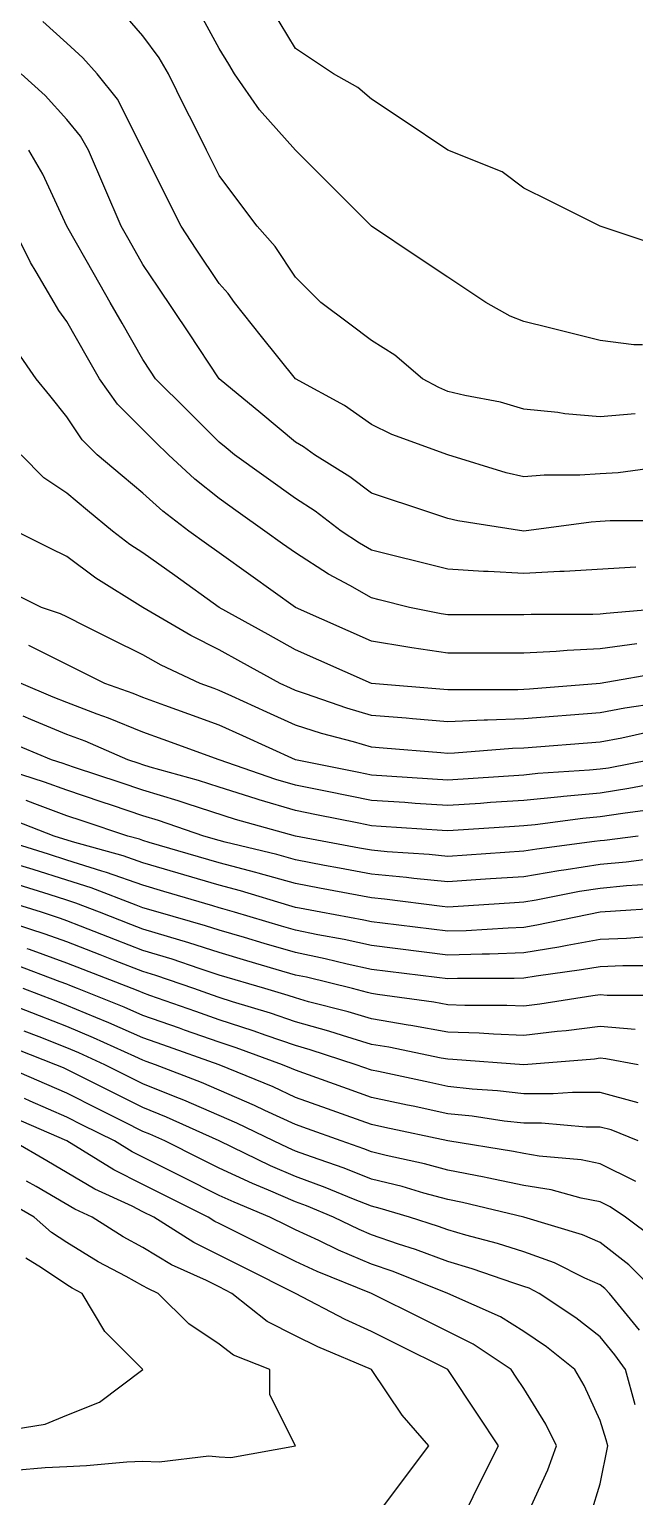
# Model space of a CAD drawing. Header units: inches. Extents: x 794995 to 811195, y 2485918 to 2508058.
# Drawn here: x 796570 to 796809, y 2489648 to 2490226 of the extents above; entities that cross this region are included whole.
import ezdxf

# ---------------------------------------------------------------- set-up
doc = ezdxf.new("R2010")
doc.units = ezdxf.units.IN
doc.header["$MEASUREMENT"] = 0
doc.layers.add('contour', color=7, linetype='Continuous')

msp = doc.modelspace()

# ---------------------------------------------------------------- linework, layer by layer
at = {"layer": 'contour'}
for points in [[(796817.66, 2490140.86), (796795.16, 2490148.36), (796775.16, 2490158.36), (796765.16, 2490163.36), (796756.59, 2490169.79), (796735.16, 2490178.36), (796717.16, 2490190.36), (796705.16, 2490198.36), (796699.7, 2490202.91), (796690.16, 2490208.36), (796681.16, 2490214.36), (796675.16, 2490218.36), (796663.16, 2490238.36)], [(796809.01, 2490074.51), (796795.16, 2490073.36), (796781.31, 2490074.51), (796778.49, 2490075.03), (796765.16, 2490076.36), (796755.93, 2490079.13), (796741.83, 2490081.69), (796735.16, 2490083.36), (796731.63, 2490084.83), (796725.16, 2490088.36), (796714.39, 2490097.59), (796705.16, 2490103.36), (796696.59, 2490109.79), (796685.16, 2490118.36), (796680.16, 2490123.36), (796675.16, 2490128.36), (796667.16, 2490140.36), (796660.16, 2490148.36), (796653.73, 2490156.93), (796645.16, 2490168.36), (796640.16, 2490178.36), (796635.16, 2490188.36), (796631.83, 2490195.03), (796625.16, 2490208.36), (796621.48, 2490214.68), (796615.16, 2490223.36), (796608.1, 2490231.3)], [(796811.83, 2490101.7), (796808.49, 2490101.7), (796795.16, 2490103.36), (796783.16, 2490106.36), (796775.16, 2490108.36), (796765.16, 2490110.86), (796759.7, 2490112.91), (796750.16, 2490118.36), (796741.16, 2490124.36), (796735.16, 2490128.36), (796723.16, 2490136.36), (796705.16, 2490148.36), (796675.16, 2490178.36), (796661.04, 2490194.24), (796651.16, 2490208.36), (796648.91, 2490212.11), (796645.16, 2490218.36), (796638.1, 2490231.3)], [(796820.54, 2490053.75), (796802.22, 2490051.3), (796795.16, 2490050.86), (796787.16, 2490050.36), (796773.16, 2490050.36), (796765.16, 2490049.79), (796758.1, 2490051.3), (796735.16, 2490058.36), (796713.16, 2490066.36), (796705.16, 2490070.36), (796694.57, 2490077.77), (796675.16, 2490088.36), (796661.83, 2490105.03), (796651.16, 2490118.36), (796648.69, 2490121.89), (796645.16, 2490125.86), (796636.16, 2490139.36), (796630.16, 2490148.36), (796605.16, 2490198.36), (796597.16, 2490208.36), (796591.48, 2490214.68), (796585.16, 2490220.36), (796575.69, 2490228.89)], [(796821.16, 2490032.36), (796799.16, 2490032.36), (796795.16, 2490032.11), (796791.63, 2490031.89), (796765.16, 2490028.36), (796739.16, 2490032.36), (796735.16, 2490033.36), (796727.66, 2490035.86), (796705.16, 2490043.36), (796696.59, 2490049.79), (796682.66, 2490058.36), (796678.32, 2490061.52), (796675.16, 2490063.36), (796661.52, 2490074.73), (796645.16, 2490088.36), (796633.16, 2490106.36), (796621.16, 2490124.36), (796615.16, 2490133.36), (796609.7, 2490142.91), (796606.59, 2490148.36), (796593.73, 2490178.36), (796590.61, 2490183.82), (796585.16, 2490190.36), (796576.59, 2490199.79), (796567.16, 2490208.36)], [(796809.28, 2490014.24), (796781.04, 2490012.48), (796779.28, 2490012.48), (796765.16, 2490011.7), (796751.04, 2490012.48), (796749.28, 2490012.48), (796735.16, 2490013.36), (796723.16, 2490016.36), (796715.16, 2490018.36), (796705.16, 2490020.86), (796700.36, 2490023.56), (796693.16, 2490028.36), (796682.98, 2490036.19), (796675.16, 2490041.22), (796651.16, 2490058.36), (796647.89, 2490061.09), (796645.16, 2490063.36), (796632.66, 2490075.86), (796620.16, 2490088.36), (796618.16, 2490091.36), (796615.16, 2490095.86), (796606.98, 2490110.18), (796602.3, 2490118.36), (796596.07, 2490129.27), (796585.16, 2490148.36), (796575.69, 2490168.89), (796570.16, 2490178.36)], [(796825.16, 2489998.36), (796797.56, 2489995.96), (796795.16, 2489995.63), (796792.3, 2489995.5), (796768.02, 2489995.5), (796765.16, 2489995.36), (796735.16, 2489995.36), (796732.55, 2489995.75), (796720.16, 2489998.36), (796708.16, 2490001.36), (796705.16, 2490002.11), (796696.59, 2490006.93), (796688.2, 2490011.4), (796675.16, 2490019.79), (796670.16, 2490023.36), (796663.16, 2490028.36), (796652.66, 2490035.86), (796645.16, 2490041.22), (796635.56, 2490048.76), (796625.16, 2490058.36), (796620.16, 2490063.36), (796615.16, 2490068.36), (796605.16, 2490078.36), (796598.02, 2490088.36), (796593.34, 2490096.54), (796585.16, 2490110.86), (796582, 2490115.2), (796580.16, 2490118.36), (796573.16, 2490130.36), (796570.87, 2490134.08), (796563.73, 2490148.36)], [(796809.56, 2489983.96), (796795.16, 2489982), (796782.12, 2489981.4), (796777.79, 2489980.99), (796765.16, 2489980.36), (796735.16, 2489980.36), (796721.04, 2489982.48), (796719.44, 2489982.65), (796705.16, 2489985.03), (796695.93, 2489989.13), (796675.16, 2489998.36), (796657.66, 2490010.86), (796645.16, 2490019.79), (796640.16, 2490023.36), (796633.16, 2490028.36), (796622.98, 2490036.19), (796615.16, 2490043.36), (796606.98, 2490050.18), (796597.16, 2490058.36), (796591.16, 2490064.36), (796585.16, 2490073.36), (796578.49, 2490081.69), (796573.16, 2490088.36), (796565.75, 2490098.95)], [(796820.71, 2489972.81), (796795.16, 2489968.36), (796767.3, 2489966.22), (796765.16, 2489966.05), (796762.76, 2489965.96), (796737.56, 2489965.96), (796735.16, 2489965.86), (796705.16, 2489968.36), (796684.39, 2489977.59), (796675.16, 2489981.7), (796664.44, 2489987.65), (796645.16, 2489998.36), (796627.66, 2490010.86), (796615.16, 2490019.79), (796609.94, 2490023.14), (796603.16, 2490028.36), (796593.34, 2490036.54), (796585.16, 2490043.36), (796576.16, 2490049.36), (796567.16, 2490058.36)], [(796817.33, 2489960.54), (796804.84, 2489958.68), (796795.16, 2489956.82), (796765.16, 2489954.51), (796750.76, 2489953.96), (796749.56, 2489953.96), (796735.16, 2489953.36), (796721.31, 2489954.51), (796718.8, 2489954.73), (796705.16, 2489955.86), (796695.48, 2489958.68), (796679.16, 2489964.36), (796675.16, 2489965.63), (796673.28, 2489966.49), (796669.16, 2489968.36), (796653.73, 2489976.93), (796645.16, 2489981.7), (796634.05, 2489987.25), (796615.16, 2489998.36), (796596.59, 2490009.79), (796585.16, 2490018.36), (796578.49, 2490021.69), (796565.16, 2490028.36)], [(796814.25, 2489949.27), (796803.73, 2489946.93), (796795.16, 2489945.28), (796765.16, 2489942.98), (796760.71, 2489942.81), (796737.77, 2489940.97), (796735.16, 2489940.86), (796732.43, 2489941.09), (796709.77, 2489942.98), (796705.16, 2489943.36), (796698.1, 2489945.42), (796685.5, 2489948.71), (796675.16, 2489952), (796663.91, 2489957.11), (796650.16, 2489963.36), (796645.16, 2489965.63), (796643.16, 2489966.36), (796637.66, 2489968.36), (796622.36, 2489975.56), (796615.16, 2489979.61), (796602.66, 2489985.86), (796592.66, 2489990.86), (796585.16, 2489994.61), (796582.66, 2489995.86), (796575.16, 2489998.36), (796561.83, 2490005.03)], [(796815.16, 2489938.36), (796798.4, 2489935.12), (796795.16, 2489934.61), (796791.02, 2489934.22), (796770.61, 2489932.91), (796765.16, 2489932.36), (796735.16, 2489930.36), (796705.16, 2489932.36), (796700.16, 2489933.36), (796675.16, 2489938.36), (796654.53, 2489947.74), (796645.16, 2489952), (796633.16, 2489956.36), (796623.73, 2489959.79), (796615.16, 2489962.91), (796611.29, 2489964.49), (796600.16, 2489968.36), (796590.16, 2489973.36), (796585.16, 2489975.86), (796570.16, 2489983.36)], [(796815.56, 2489928.76), (796806.51, 2489927.01), (796795.16, 2489925.24), (796780.68, 2489923.88), (796779.7, 2489923.82), (796765.16, 2489922.36), (796752.03, 2489921.49), (796748.02, 2489921.22), (796735.16, 2489920.36), (796722.3, 2489921.22), (796718.28, 2489921.49), (796705.16, 2489922.36), (796687.66, 2489925.86), (796675.16, 2489928.36), (796667.47, 2489930.67), (796645.16, 2489938.36), (796623.16, 2489946.36), (796615.16, 2489949.27), (796601.61, 2489954.81), (796597.16, 2489956.36), (796585.16, 2489960.86), (796579.86, 2489963.07), (796567.16, 2489968.36)], [(796814.87, 2489918.65), (796804.05, 2489917.25), (796795.16, 2489915.86), (796788.3, 2489915.22), (796769.6, 2489912.81), (796765.16, 2489912.36), (796761.41, 2489912.11), (796737.3, 2489910.5), (796735.16, 2489910.36), (796733.02, 2489910.5), (796708.91, 2489912.11), (796705.16, 2489912.36), (796700.16, 2489913.36), (796683.49, 2489916.69), (796675.16, 2489918.36), (796660.87, 2489922.65), (796659.75, 2489922.96), (796645.16, 2489927.65), (796637.05, 2489930.25), (796618.02, 2489935.5), (796615.16, 2489936.36), (796613.66, 2489936.86), (796609.16, 2489938.36), (796592.43, 2489945.63), (796585.16, 2489948.36), (796571.04, 2489954.24), (796568.02, 2489955.5)], [(796810.16, 2489908.36), (796796.87, 2489906.65), (796795.16, 2489906.49), (796792.94, 2489906.14), (796770.3, 2489903.22), (796765.16, 2489902.36), (796735.16, 2489900.36), (796727.89, 2489901.09), (796711.37, 2489902.15), (796705.16, 2489902.74), (796700.42, 2489903.62), (796675.16, 2489908.36), (796651.65, 2489914.85), (796632.53, 2489920.99), (796629.01, 2489922.21), (796615.16, 2489926.36), (796606.16, 2489929.36), (796588.16, 2489935.36), (796585.16, 2489936.36), (796583.7, 2489936.9), (796579.16, 2489938.36), (796562.22, 2489945.42)], [(796816.27, 2489899.47), (796805.44, 2489898.08), (796795.16, 2489897.11), (796781.83, 2489895.03), (796778.87, 2489894.65), (796765.16, 2489892.36), (796752.03, 2489891.49), (796748.02, 2489891.22), (796735.16, 2489890.36), (796721.83, 2489891.7), (796718.87, 2489892.08), (796705.16, 2489893.36), (796692.53, 2489895.73), (796686.7, 2489896.82), (796675.16, 2489898.99), (796667.84, 2489901.04), (796647.56, 2489905.96), (796645.16, 2489906.6), (796639.16, 2489908.36), (796621.31, 2489914.52), (796615.16, 2489916.36), (796603.16, 2489920.36), (796598.66, 2489921.86), (796585.16, 2489926.36), (796576.38, 2489929.58), (796558.02, 2489935.5)], [(796814.25, 2489889.27), (796805.5, 2489888.71), (796795.16, 2489887.74), (796787.05, 2489886.47), (796769.96, 2489883.16), (796765.16, 2489882.36), (796761.41, 2489882.11), (796737.3, 2489880.5), (796735.16, 2489880.36), (796732.94, 2489880.58), (796710.3, 2489883.5), (796705.16, 2489883.99), (796684.63, 2489887.84), (796675.16, 2489889.61), (796660.53, 2489893.73), (796659.56, 2489893.96), (796645.16, 2489897.77), (796636.98, 2489900.18), (796617.66, 2489905.86), (796615.16, 2489906.6), (796613.85, 2489907.06), (796609.16, 2489908.36), (796591.16, 2489914.36), (796585.16, 2489916.36), (796572.53, 2489920.99), (796569.11, 2489922.31)], [(796823.34, 2489880.18), (796795.16, 2489878.36), (796770.3, 2489873.22), (796765.16, 2489872.36), (796758.95, 2489872.15), (796742.43, 2489871.09), (796735.16, 2489870.86), (796709.44, 2489874.07), (796705.16, 2489874.61), (796702.08, 2489875.29), (796685.16, 2489878.36), (796676.74, 2489879.94), (796675.16, 2489880.24), (796672.55, 2489880.97), (796653.53, 2489886.73), (796645.16, 2489888.95), (796615.16, 2489897.77), (796607.33, 2489900.54), (796587.47, 2489906.05), (796580.16, 2489908.36), (796562.14, 2489915.34)], [(796815.56, 2489868.76), (796805.5, 2489868.02), (796795.16, 2489867.65), (796782.12, 2489865.32), (796778.87, 2489864.65), (796765.16, 2489862.36), (796751.61, 2489861.91), (796748.71, 2489861.91), (796735.16, 2489861.49), (796705.16, 2489865.24), (796694.39, 2489867.59), (796684.05, 2489869.47), (796675.16, 2489871.3), (796669.7, 2489872.91), (796651.16, 2489878.36), (796646.55, 2489879.76), (796645.16, 2489880.13), (796642.66, 2489880.86), (796623.34, 2489886.54), (796615.16, 2489888.95), (796600.81, 2489894.01), (796599.01, 2489894.51), (796585.16, 2489898.89), (796577.96, 2489901.16), (796555.16, 2489908.36)], [(796816.27, 2489857.25), (796804.05, 2489857.25), (796795.16, 2489856.93), (796787.89, 2489855.63), (796769.96, 2489853.16), (796765.16, 2489852.36), (796761.29, 2489852.23), (796739.03, 2489852.23), (796735.16, 2489852.11), (796730.87, 2489852.65), (796705.16, 2489855.86), (796695.56, 2489857.96), (796686.87, 2489860.07), (796675.16, 2489862.48), (796662.89, 2489866.09), (796655.16, 2489868.36), (796645.16, 2489871.3), (796639.83, 2489873.03), (796621.16, 2489878.36), (796615.16, 2489880.13), (796612.43, 2489881.09), (796594.76, 2489887.96), (796585.16, 2489890.99), (796571.96, 2489895.16), (796566.7, 2489896.82)], [(796822.43, 2489845.63), (796797.89, 2489845.63), (796795.16, 2489845.86), (796792.3, 2489845.5), (796771.37, 2489842.15), (796765.16, 2489841.44), (796758.49, 2489841.69), (796741.83, 2489841.69), (796735.16, 2489841.93), (796729.7, 2489842.91), (796707.56, 2489845.96), (796705.16, 2489846.36), (796703.62, 2489846.82), (796697.66, 2489848.36), (796679.55, 2489852.75), (796675.16, 2489853.65), (796667.66, 2489855.86), (796656.07, 2489859.27), (796645.16, 2489862.48), (796633.16, 2489866.36), (796624.76, 2489868.76), (796615.16, 2489871.69), (796610.36, 2489873.56), (796598.02, 2489878.36), (796588.76, 2489881.96), (796585.16, 2489883.1), (796578.24, 2489885.28), (796565.96, 2489889.16)], [(796809.01, 2489832.21), (796795.16, 2489833.36), (796781.83, 2489831.7), (796778.2, 2489831.4), (796765.16, 2489829.9), (796753.16, 2489830.36), (796747.57, 2489830.78), (796735.16, 2489831.22), (796720.61, 2489833.82), (796719.56, 2489833.96), (796705.16, 2489836.36), (796695.93, 2489839.13), (796680.38, 2489843.14), (796675.16, 2489844.61), (796672.37, 2489845.57), (796663.16, 2489848.36), (796645.16, 2489853.65), (796637.33, 2489856.19), (796626.65, 2489859.85), (796615.16, 2489863.36), (796604.36, 2489867.56), (796590.61, 2489872.91), (796585.16, 2489875.03), (796582.71, 2489875.91), (796575.16, 2489878.36), (796559.96, 2489883.16)], [(796810.16, 2489818.36), (796797.47, 2489820.67), (796795.16, 2489820.86), (796792.94, 2489820.58), (796765.16, 2489818.36), (796737.23, 2489820.43), (796735.16, 2489820.5), (796732.55, 2489820.97), (796712.02, 2489825.22), (796705.16, 2489826.36), (796693.73, 2489829.79), (796688.33, 2489831.53), (796675.16, 2489835.24), (796665.39, 2489838.59), (796650.38, 2489843.14), (796645.16, 2489844.83), (796642.55, 2489845.75), (796635.16, 2489848.36), (796620.27, 2489853.47), (796615.16, 2489855.03), (796604.25, 2489859.27), (796598.36, 2489861.56), (796585.16, 2489866.69), (796576.59, 2489869.79), (796557.56, 2489875.96)], [(796810.16, 2489803.36), (796795.16, 2489807.45), (796784.25, 2489807.45), (796776.7, 2489806.82), (796765.16, 2489806.82), (796754.81, 2489808.02), (796744.76, 2489808.76), (796735.16, 2489809.79), (796728.1, 2489811.3), (796707.89, 2489815.63), (796705.16, 2489816.22), (796699.16, 2489818.36), (796681.01, 2489824.22), (796675.16, 2489825.86), (796663.73, 2489829.79), (796658.49, 2489831.7), (796645.16, 2489836.01), (796636.03, 2489839.23), (796617.89, 2489845.63), (796615.16, 2489846.6), (796613.93, 2489847.14), (796610.87, 2489848.36), (796585.16, 2489858.36), (796570.46, 2489863.67), (796569.56, 2489863.96)], [(796810.16, 2489788.36), (796799.44, 2489792.65), (796795.16, 2489793.82), (796789.7, 2489793.82), (796772.08, 2489795.28), (796765.16, 2489795.28), (796757.33, 2489796.19), (796744.84, 2489798.04), (796735.16, 2489799.07), (796721.52, 2489802), (796719.28, 2489802.48), (796705.16, 2489805.5), (796695.69, 2489808.89), (796678.49, 2489815.03), (796675.16, 2489816.22), (796673.7, 2489816.9), (796670.16, 2489818.36), (796651.83, 2489825.03), (796645.16, 2489827.19), (796631.52, 2489832), (796629.51, 2489832.71), (796615.16, 2489837.77), (796607.81, 2489841.02), (796589.44, 2489848.36), (796586.36, 2489849.56), (796585.16, 2489850.03), (796582.55, 2489850.97), (796564.57, 2489857.77)], [(796809.16, 2489772.36), (796795.16, 2489779.36), (796787.66, 2489780.86), (796771.16, 2489782.36), (796765.16, 2489783.36), (796761.02, 2489784.22), (796735.16, 2489788.36), (796710.45, 2489793.65), (796705.16, 2489794.79), (796695.16, 2489798.36), (796687.79, 2489800.99), (796675.16, 2489805.5), (796666.38, 2489809.58), (796645.16, 2489818.36), (796622.98, 2489826.19), (796615.16, 2489828.95), (796601.69, 2489834.89), (796596.59, 2489836.93), (796585.16, 2489841.69), (796580.36, 2489843.56), (796568.02, 2489848.36)], [(796816.59, 2489749.79), (796805.16, 2489758.36), (796799.16, 2489762.36), (796795.16, 2489764.36), (796787.66, 2489765.86), (796775.87, 2489769.07), (796765.16, 2489770.86), (796750.68, 2489773.88), (796749.44, 2489774.08), (796735.16, 2489776.82), (796726.07, 2489779.27), (796710.87, 2489782.65), (796705.16, 2489784.07), (796702.08, 2489785.29), (796693.16, 2489788.36), (796679.9, 2489793.1), (796675.16, 2489794.79), (796663.16, 2489800.36), (796659.11, 2489802.31), (796645.16, 2489808.36), (796638.18, 2489811.38), (796620.16, 2489818.36), (796616.46, 2489819.67), (796615.16, 2489820.13), (796612, 2489821.52), (796595.75, 2489828.95), (796585.16, 2489833.36), (796574.36, 2489837.56), (796560.61, 2489842.91)], [(796817.66, 2489728.36), (796806.41, 2489739.61), (796795.16, 2489748.36), (796788.24, 2489751.44), (796765.16, 2489758.36), (796740.97, 2489764.17), (796735.16, 2489765.28), (796725.69, 2489767.84), (796717.16, 2489770.36), (796705.16, 2489773.36), (796694.39, 2489777.59), (796681.48, 2489782.05), (796675.16, 2489784.36), (796672.37, 2489785.57), (796666.59, 2489788.36), (796652.14, 2489795.34), (796645.16, 2489798.36), (796631.21, 2489804.41), (796627.79, 2489805.73), (796615.16, 2489810.86), (796610.16, 2489813.36), (796600.16, 2489818.36), (796589.86, 2489823.07), (796585.16, 2489825.03), (796574.25, 2489829.27), (796568.36, 2489831.56)], [(796810.68, 2489713.88), (796798.91, 2489728.36), (796797.03, 2489730.24), (796795.16, 2489731.69), (796789.16, 2489734.36), (796777.16, 2489740.36), (796765.16, 2489744.73), (796754.81, 2489748.02), (796742.22, 2489751.3), (796735.16, 2489753.36), (796731.52, 2489754.72), (796720.16, 2489758.36), (796708.59, 2489761.79), (796705.16, 2489762.65), (796698.1, 2489765.42), (796686.87, 2489770.07), (796675.16, 2489774.36), (796665.39, 2489778.59), (796645.16, 2489788.36), (796624.49, 2489797.69), (796615.16, 2489801.49), (796585.16, 2489816.49), (796583.85, 2489817.06), (796580.87, 2489818.36), (796555.16, 2489828.36)], [(796809.01, 2489684.51), (796805.16, 2489698.36), (796800.97, 2489704.17), (796795.16, 2489711.22), (796785.56, 2489718.76), (796771.16, 2489728.36), (796767.16, 2489730.36), (796765.16, 2489731.09), (796761.16, 2489732.36), (796744.84, 2489738.04), (796735.16, 2489740.86), (796722.43, 2489745.63), (796715.75, 2489747.77), (796705.16, 2489751.44), (796700.29, 2489753.5), (796690.16, 2489758.36), (796679.55, 2489762.75), (796675.16, 2489764.36), (796664.57, 2489768.95), (796658.33, 2489771.53), (796645.16, 2489777.65), (796638.02, 2489781.22), (796623.73, 2489788.36), (796617.83, 2489791.03), (796615.16, 2489792.11), (796607.66, 2489795.86), (796597.66, 2489800.86), (796585.16, 2489807.11), (796577.33, 2489810.54), (796559.44, 2489818.36)], [(796791.63, 2489641.89), (796795.16, 2489653.36), (796798.16, 2489668.36), (796797.56, 2489670.76), (796795.16, 2489678.36), (796788.84, 2489692.05), (796785.16, 2489698.36), (796774.05, 2489707.25), (796765.16, 2489713.36), (796755.93, 2489719.13), (796735.16, 2489728.36), (796713.73, 2489736.93), (796705.16, 2489739.9), (796692.19, 2489745.39), (796684.39, 2489749.13), (796675.16, 2489753.36), (796671.83, 2489755.03), (796665.16, 2489758.36), (796651.01, 2489764.22), (796645.16, 2489766.93), (796630.87, 2489774.08), (796628.02, 2489775.5), (796615.16, 2489781.93), (796610.87, 2489784.07), (796603.91, 2489788.36), (796591.41, 2489794.61), (796585.16, 2489797.74), (796570.81, 2489804.01), (796568.49, 2489805.03)], [(796765.16, 2489638.36), (796774.63, 2489658.89), (796778.02, 2489668.36), (796773.73, 2489676.93), (796765.16, 2489690.86), (796762.16, 2489695.36), (796760.16, 2489698.36), (796745.16, 2489708.36), (796725.16, 2489718.36), (796705.16, 2489728.36), (796683.73, 2489736.93), (796675.16, 2489740.86), (796663.49, 2489746.69), (796650.16, 2489753.36), (796645.16, 2489755.86), (796643.49, 2489756.7), (796640.87, 2489758.36), (796623.73, 2489766.93), (796615.16, 2489771.22), (796603.73, 2489776.93), (796585.16, 2489788.36), (796564.29, 2489797.49)], [(796740.16, 2489638.36), (796745.16, 2489648.36), (796748.49, 2489655.03), (796755.16, 2489668.36), (796747.16, 2489680.36), (796735.16, 2489698.36), (796715.16, 2489708.36), (796705.16, 2489713.36), (796694.81, 2489718.02), (796675.16, 2489728.36), (796655.16, 2489738.36), (796635.16, 2489748.36), (796619.44, 2489758.36), (796615.16, 2489760.5), (796610.87, 2489762.65), (796596.21, 2489769.41), (796577.26, 2489780.47), (796563.73, 2489788.36)], [(796705.16, 2489638.36), (796727.66, 2489668.36), (796717.16, 2489680.36), (796705.16, 2489698.36), (796684.05, 2489707.25), (796675.16, 2489711.7), (796664.05, 2489717.25), (796650.16, 2489728.36), (796645.16, 2489730.86), (796640.16, 2489733.36), (796626.41, 2489739.61), (796615.16, 2489746.36), (796607.42, 2489750.62), (796595.16, 2489758.36), (796588.32, 2489761.52), (796573.16, 2489770.36), (796569.37, 2489772.57)], [(796564.76, 2489658.76), (796576.59, 2489659.79), (796585.16, 2489660.18), (796592.98, 2489660.54), (796608.84, 2489662.05), (796615.16, 2489662.36), (796621.48, 2489662.05), (796641.16, 2489664.36), (796645.16, 2489664.07), (796649.77, 2489663.75), (796675.16, 2489668.36), (796665.16, 2489688.36), (796665.16, 2489698.36), (796650.87, 2489704.08), (796645.16, 2489708.36), (796633.16, 2489716.36), (796621.16, 2489728.36), (796617.03, 2489730.24), (796615.16, 2489731.36), (796608.49, 2489735.03), (796597.57, 2489740.78), (796585.16, 2489748.36), (796579.16, 2489752.36), (796572.3, 2489758.36), (796561.48, 2489764.68)], [(796561.16, 2489674.36), (796576.59, 2489676.93), (796585.16, 2489680.36), (796598.02, 2489685.5), (796615.16, 2489698.36), (796600.16, 2489713.36), (796591.16, 2489728.36), (796587.23, 2489730.43), (796585.16, 2489731.69), (796575.16, 2489738.36), (796569.01, 2489742.21)]]:
    msp.add_lwpolyline(points, dxfattribs=at)

doc.saveas('drawing.dxf')
